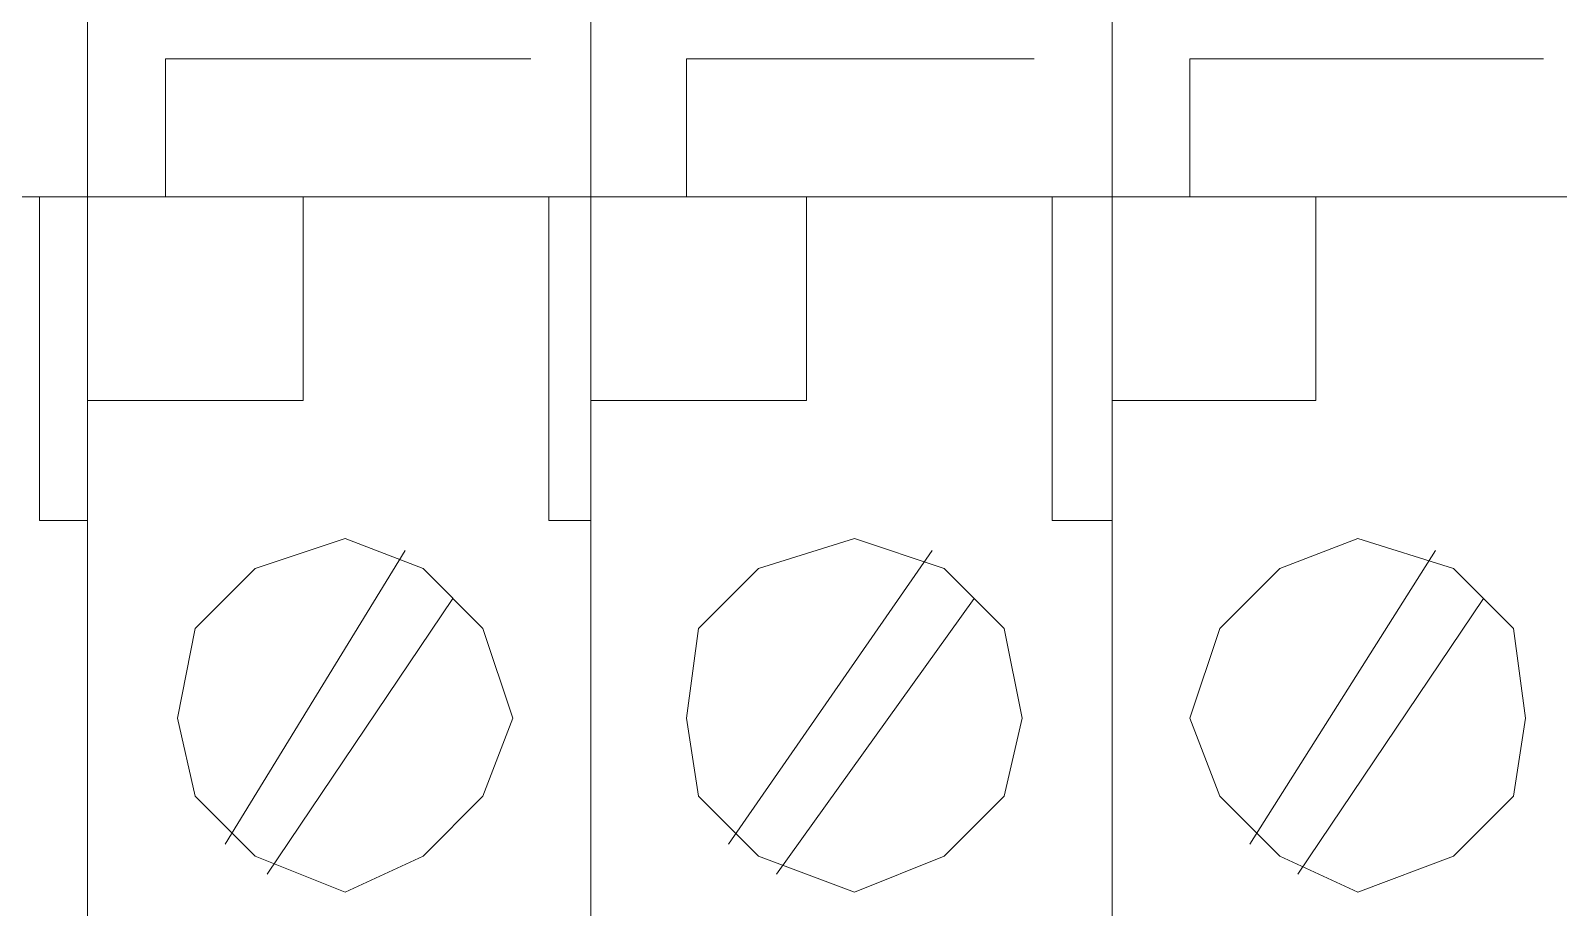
# Model space of a CAD drawing. Header units: millimetres. Extents: x 3 to 291, y 6 to 496.
# Drawn here: x 212.243 to 216.462, y 375.538 to 377.959 of the extents above; entities that cross this region are included whole.
import ezdxf

# ---------------------------------------------------------------- set-up
doc = ezdxf.new("R2010")
doc.units = ezdxf.units.MM
doc.layers.get('0').update_dxf_attribs({"linetype": 'CONTINUOUS'})

msp = doc.modelspace()

# ---------------------------------------------------------------- linework, layer by layer
at = {"color": 7, "linetype": 'Continuous', "lineweight": 20}
for points in [[(210.9942, 381.5533), (212.4005, 381.5533), (212.4005, 373.7277), (210.9942, 373.7277)], [(210.9942, 381.5533), (212.4005, 381.5533), (212.4005, 373.7277), (210.9942, 373.7277)], [(210.9942, 381.5533), (212.4005, 381.5533), (212.4005, 373.7277), (210.9942, 373.7277)], [(210.9942, 381.5533), (212.4005, 381.5533), (212.4005, 373.7277), (210.9942, 373.7277)], [(210.9942, 381.5533), (212.4005, 381.5533), (212.4005, 373.7277), (210.9942, 373.7277)], [(210.9942, 381.5533), (212.4005, 381.5533), (212.4005, 373.7277), (210.9942, 373.7277)], [(210.9942, 381.5533), (212.4005, 381.5533), (212.4005, 373.7277), (210.9942, 373.7277)], [(210.9942, 381.5533), (212.4005, 381.5533), (212.4005, 373.7277), (210.9942, 373.7277)], [(210.9942, 381.5533), (212.4005, 381.5533), (212.4005, 373.7277), (210.9942, 373.7277)], [(210.9942, 381.5533), (212.4005, 381.5533), (212.4005, 373.7277), (210.9942, 373.7277)], [(210.9942, 381.5533), (212.4005, 381.5533), (212.4005, 373.7277), (210.9942, 373.7277)], [(210.9942, 381.5533), (212.4005, 381.5533), (212.4005, 373.7277), (210.9942, 373.7277)], [(210.9942, 381.5533), (212.4005, 381.5533), (212.4005, 373.7277), (210.9942, 373.7277)], [(210.9942, 381.5533), (212.4005, 381.5533), (212.4005, 373.7277), (210.9942, 373.7277)], [(210.9942, 381.5533), (212.4005, 381.5533), (212.4005, 373.7277), (210.9942, 373.7277)], [(210.9942, 381.5533), (212.4005, 381.5533), (212.4005, 373.7277), (210.9942, 373.7277)], [(210.9942, 381.5533), (212.4005, 381.5533), (212.4005, 373.7277), (210.9942, 373.7277)], [(210.9942, 381.5533), (212.4005, 381.5533), (212.4005, 373.7277), (210.9942, 373.7277)], [(210.9942, 381.5533), (212.4005, 381.5533), (212.4005, 373.7277), (210.9942, 373.7277)], [(210.9942, 381.5533), (212.4005, 381.5533), (212.4005, 373.7277), (210.9942, 373.7277)], [(212.4005, 381.5533), (213.7903, 381.5533), (213.7903, 373.7277), (212.4005, 373.7277)], [(212.4005, 381.5533), (213.7903, 381.5533), (213.7903, 373.7277), (212.4005, 373.7277)], [(212.4005, 381.5533), (213.7903, 381.5533), (213.7903, 373.7277), (212.4005, 373.7277)], [(212.4005, 381.5533), (213.7903, 381.5533), (213.7903, 373.7277), (212.4005, 373.7277)], [(212.4005, 381.5533), (213.7903, 381.5533), (213.7903, 373.7277), (212.4005, 373.7277)], [(212.4005, 381.5533), (213.7903, 381.5533), (213.7903, 373.7277), (212.4005, 373.7277)], [(212.4005, 381.5533), (213.7903, 381.5533), (213.7903, 373.7277), (212.4005, 373.7277)], [(212.4005, 381.5533), (213.7903, 381.5533), (213.7903, 373.7277), (212.4005, 373.7277)], [(212.4005, 381.5533), (213.7903, 381.5533), (213.7903, 373.7277), (212.4005, 373.7277)], [(212.4005, 381.5533), (213.7903, 381.5533), (213.7903, 373.7277), (212.4005, 373.7277)], [(212.4005, 381.5533), (213.7903, 381.5533), (213.7903, 373.7277), (212.4005, 373.7277)], [(212.4005, 381.5533), (213.7903, 381.5533), (213.7903, 373.7277), (212.4005, 373.7277)], [(212.4005, 381.5533), (213.7903, 381.5533), (213.7903, 373.7277), (212.4005, 373.7277)], [(212.4005, 381.5533), (213.7903, 381.5533), (213.7903, 373.7277), (212.4005, 373.7277)], [(212.4005, 381.5533), (213.7903, 381.5533), (213.7903, 373.7277), (212.4005, 373.7277)], [(212.4005, 381.5533), (213.7903, 381.5533), (213.7903, 373.7277), (212.4005, 373.7277)], [(212.4005, 381.5533), (213.7903, 381.5533), (213.7903, 373.7277), (212.4005, 373.7277)], [(212.4005, 381.5533), (213.7903, 381.5533), (213.7903, 373.7277), (212.4005, 373.7277)], [(212.4005, 381.5533), (213.7903, 381.5533), (213.7903, 373.7277), (212.4005, 373.7277)], [(212.4005, 381.5533), (213.7903, 381.5533), (213.7903, 373.7277), (212.4005, 373.7277)], [(213.7903, 381.5533), (215.2297, 381.5533), (215.2297, 373.7277), (213.7903, 373.7277)], [(213.7903, 381.5533), (215.2297, 381.5533), (215.2297, 373.7277), (213.7903, 373.7277)], [(213.7903, 381.5533), (215.2297, 381.5533), (215.2297, 373.7277), (213.7903, 373.7277)], [(213.7903, 381.5533), (215.2297, 381.5533), (215.2297, 373.7277), (213.7903, 373.7277)], [(213.7903, 381.5533), (215.2297, 381.5533), (215.2297, 373.7277), (213.7903, 373.7277)], [(213.7903, 381.5533), (215.2297, 381.5533), (215.2297, 373.7277), (213.7903, 373.7277)], [(213.7903, 381.5533), (215.2297, 381.5533), (215.2297, 373.7277), (213.7903, 373.7277)], [(213.7903, 381.5533), (215.2297, 381.5533), (215.2297, 373.7277), (213.7903, 373.7277)], [(213.7903, 381.5533), (215.2297, 381.5533), (215.2297, 373.7277), (213.7903, 373.7277)], [(213.7903, 381.5533), (215.2297, 381.5533), (215.2297, 373.7277), (213.7903, 373.7277)], [(213.7903, 381.5533), (215.2297, 381.5533), (215.2297, 373.7277), (213.7903, 373.7277)], [(213.7903, 381.5533), (215.2297, 381.5533), (215.2297, 373.7277), (213.7903, 373.7277)], [(213.7903, 381.5533), (215.2297, 381.5533), (215.2297, 373.7277), (213.7903, 373.7277)], [(213.7903, 381.5533), (215.2297, 381.5533), (215.2297, 373.7277), (213.7903, 373.7277)], [(213.7903, 381.5533), (215.2297, 381.5533), (215.2297, 373.7277), (213.7903, 373.7277)], [(213.7903, 381.5533), (215.2297, 381.5533), (215.2297, 373.7277), (213.7903, 373.7277)], [(213.7903, 381.5533), (215.2297, 381.5533), (215.2297, 373.7277), (213.7903, 373.7277)], [(213.7903, 381.5533), (215.2297, 381.5533), (215.2297, 373.7277), (213.7903, 373.7277)], [(213.7903, 381.5533), (215.2297, 381.5533), (215.2297, 373.7277), (213.7903, 373.7277)], [(213.7903, 381.5533), (215.2297, 381.5533), (215.2297, 373.7277), (213.7903, 373.7277)], [(215.2297, 381.5533), (216.636, 381.5533), (216.636, 373.7277), (215.2297, 373.7277)], [(215.2297, 381.5533), (216.636, 381.5533), (216.636, 373.7277), (215.2297, 373.7277)], [(215.2297, 381.5533), (216.636, 381.5533), (216.636, 373.7277), (215.2297, 373.7277)], [(215.2297, 381.5533), (216.636, 381.5533), (216.636, 373.7277), (215.2297, 373.7277)], [(215.2297, 381.5533), (216.636, 381.5533), (216.636, 373.7277), (215.2297, 373.7277)], [(215.2297, 381.5533), (216.636, 381.5533), (216.636, 373.7277), (215.2297, 373.7277)], [(215.2297, 381.5533), (216.636, 381.5533), (216.636, 373.7277), (215.2297, 373.7277)], [(215.2297, 381.5533), (216.636, 381.5533), (216.636, 373.7277), (215.2297, 373.7277)], [(215.2297, 381.5533), (216.636, 381.5533), (216.636, 373.7277), (215.2297, 373.7277)], [(215.2297, 381.5533), (216.636, 381.5533), (216.636, 373.7277), (215.2297, 373.7277)], [(215.2297, 381.5533), (216.636, 381.5533), (216.636, 373.7277), (215.2297, 373.7277)], [(215.2297, 381.5533), (216.636, 381.5533), (216.636, 373.7277), (215.2297, 373.7277)], [(215.2297, 381.5533), (216.636, 381.5533), (216.636, 373.7277), (215.2297, 373.7277)], [(215.2297, 381.5533), (216.636, 381.5533), (216.636, 373.7277), (215.2297, 373.7277)], [(215.2297, 381.5533), (216.636, 381.5533), (216.636, 373.7277), (215.2297, 373.7277)], [(215.2297, 381.5533), (216.636, 381.5533), (216.636, 373.7277), (215.2297, 373.7277)], [(215.2297, 381.5533), (216.636, 381.5533), (216.636, 373.7277), (215.2297, 373.7277)], [(215.2297, 381.5533), (216.636, 381.5533), (216.636, 373.7277), (215.2297, 373.7277)], [(215.2297, 381.5533), (216.636, 381.5533), (216.636, 373.7277), (215.2297, 373.7277)], [(215.2297, 381.5533), (216.636, 381.5533), (216.636, 373.7277), (215.2297, 373.7277)], [(210.9942, 373.7277), (212.4005, 373.7277), (212.4005, 377.4998), (210.9942, 377.4998)], [(210.9942, 373.7277), (212.4005, 373.7277), (212.4005, 377.4998), (210.9942, 377.4998)], [(210.9942, 373.7277), (212.4005, 373.7277), (212.4005, 377.4998), (210.9942, 377.4998)], [(210.9942, 373.7277), (212.4005, 373.7277), (212.4005, 377.4998), (210.9942, 377.4998)], [(210.9942, 373.7277), (212.4005, 373.7277), (212.4005, 377.4998), (210.9942, 377.4998)], [(210.9942, 373.7277), (212.4005, 373.7277), (212.4005, 377.4998), (210.9942, 377.4998)], [(210.9942, 373.7277), (212.4005, 373.7277), (212.4005, 377.4998), (210.9942, 377.4998)], [(210.9942, 373.7277), (212.4005, 373.7277), (212.4005, 377.4998), (210.9942, 377.4998)], [(210.9942, 373.7277), (212.4005, 373.7277), (212.4005, 377.4998), (210.9942, 377.4998)], [(210.9942, 373.7277), (212.4005, 373.7277), (212.4005, 377.4998), (210.9942, 377.4998)], [(210.9942, 373.7277), (212.4005, 373.7277), (212.4005, 377.4998), (210.9942, 377.4998)], [(210.9942, 373.7277), (212.4005, 373.7277), (212.4005, 377.4998), (210.9942, 377.4998)], [(210.9942, 373.7277), (212.4005, 373.7277), (212.4005, 377.4998), (210.9942, 377.4998)], [(210.9942, 373.7277), (212.4005, 373.7277), (212.4005, 377.4998), (210.9942, 377.4998)], [(210.9942, 373.7277), (212.4005, 373.7277), (212.4005, 377.4998), (210.9942, 377.4998)], [(210.9942, 373.7277), (212.4005, 373.7277), (212.4005, 377.4998), (210.9942, 377.4998)], [(210.9942, 373.7277), (212.4005, 373.7277), (212.4005, 377.4998), (210.9942, 377.4998)], [(210.9942, 373.7277), (212.4005, 373.7277), (212.4005, 377.4998), (210.9942, 377.4998)], [(210.9942, 373.7277), (212.4005, 373.7277), (212.4005, 377.4998), (210.9942, 377.4998)], [(210.9942, 373.7277), (212.4005, 373.7277), (212.4005, 377.4998), (210.9942, 377.4998)], [(212.4005, 377.4998), (212.2682, 377.4998), (212.2682, 376.6064), (212.4005, 376.6064)], [(212.4005, 377.4998), (212.2682, 377.4998), (212.2682, 376.6064), (212.4005, 376.6064)], [(212.4005, 377.4998), (212.2682, 377.4998), (212.2682, 376.6064), (212.4005, 376.6064)], [(212.4005, 377.4998), (212.2682, 377.4998), (212.2682, 376.6064), (212.4005, 376.6064)], [(212.4005, 377.4998), (212.2682, 377.4998), (212.2682, 376.6064), (212.4005, 376.6064)], [(212.4005, 377.4998), (212.2682, 377.4998), (212.2682, 376.6064), (212.4005, 376.6064)], [(212.4005, 377.4998), (212.2682, 377.4998), (212.2682, 376.6064), (212.4005, 376.6064)], [(212.4005, 377.4998), (212.2682, 377.4998), (212.2682, 376.6064), (212.4005, 376.6064)], [(212.4005, 377.4998), (212.2682, 377.4998), (212.2682, 376.6064), (212.4005, 376.6064)], [(212.4005, 377.4998), (212.2682, 377.4998), (212.2682, 376.6064), (212.4005, 376.6064)], [(212.4005, 377.4998), (212.2682, 377.4998), (212.2682, 376.6064), (212.4005, 376.6064)], [(212.4005, 377.4998), (212.2682, 377.4998), (212.2682, 376.6064), (212.4005, 376.6064)], [(212.4005, 377.4998), (212.2682, 377.4998), (212.2682, 376.6064), (212.4005, 376.6064)], [(212.4005, 377.4998), (212.2682, 377.4998), (212.2682, 376.6064), (212.4005, 376.6064)], [(212.4005, 377.4998), (212.2682, 377.4998), (212.2682, 376.6064), (212.4005, 376.6064)], [(212.4005, 377.4998), (212.2682, 377.4998), (212.2682, 376.6064), (212.4005, 376.6064)], [(212.4005, 377.4998), (212.2682, 377.4998), (212.2682, 376.6064), (212.4005, 376.6064)], [(212.4005, 377.4998), (212.2682, 377.4998), (212.2682, 376.6064), (212.4005, 376.6064)], [(212.4005, 377.4998), (212.2682, 377.4998), (212.2682, 376.6064), (212.4005, 376.6064)], [(212.4005, 377.4998), (212.2682, 377.4998), (212.2682, 376.6064), (212.4005, 376.6064)], [(212.4005, 373.7277), (213.7903, 373.7277), (213.7903, 377.4998), (212.4005, 377.4998)], [(212.4005, 377.4998), (212.9961, 377.4998), (212.9961, 376.9373), (212.4005, 376.9373)], [(212.4005, 373.7277), (213.7903, 373.7277), (213.7903, 377.4998), (212.4005, 377.4998)], [(212.4005, 377.4998), (212.9961, 377.4998), (212.9961, 376.9373), (212.4005, 376.9373)], [(212.4005, 373.7277), (213.7903, 373.7277), (213.7903, 377.4998), (212.4005, 377.4998)], [(212.4005, 377.4998), (212.9961, 377.4998), (212.9961, 376.9373), (212.4005, 376.9373)], [(212.4005, 373.7277), (213.7903, 373.7277), (213.7903, 377.4998), (212.4005, 377.4998)], [(212.4005, 377.4998), (212.9961, 377.4998), (212.9961, 376.9373), (212.4005, 376.9373)], [(212.4005, 373.7277), (213.7903, 373.7277), (213.7903, 377.4998), (212.4005, 377.4998)], [(212.4005, 377.4998), (212.9961, 377.4998), (212.9961, 376.9373), (212.4005, 376.9373)], [(212.4005, 373.7277), (213.7903, 373.7277), (213.7903, 377.4998), (212.4005, 377.4998)], [(212.4005, 377.4998), (212.9961, 377.4998), (212.9961, 376.9373), (212.4005, 376.9373)], [(212.4005, 373.7277), (213.7903, 373.7277), (213.7903, 377.4998), (212.4005, 377.4998)], [(212.4005, 377.4998), (212.9961, 377.4998), (212.9961, 376.9373), (212.4005, 376.9373)], [(212.4005, 373.7277), (213.7903, 373.7277), (213.7903, 377.4998), (212.4005, 377.4998)], [(212.4005, 377.4998), (212.9961, 377.4998), (212.9961, 376.9373), (212.4005, 376.9373)], [(212.4005, 373.7277), (213.7903, 373.7277), (213.7903, 377.4998), (212.4005, 377.4998)], [(212.4005, 377.4998), (212.9961, 377.4998), (212.9961, 376.9373), (212.4005, 376.9373)], [(212.4005, 373.7277), (213.7903, 373.7277), (213.7903, 377.4998), (212.4005, 377.4998)], [(212.4005, 377.4998), (212.9961, 377.4998), (212.9961, 376.9373), (212.4005, 376.9373)], [(212.4005, 373.7277), (213.7903, 373.7277), (213.7903, 377.4998), (212.4005, 377.4998)], [(212.4005, 377.4998), (212.9961, 377.4998), (212.9961, 376.9373), (212.4005, 376.9373)], [(212.4005, 373.7277), (213.7903, 373.7277), (213.7903, 377.4998), (212.4005, 377.4998)], [(212.4005, 377.4998), (212.9961, 377.4998), (212.9961, 376.9373), (212.4005, 376.9373)], [(212.4005, 373.7277), (213.7903, 373.7277), (213.7903, 377.4998), (212.4005, 377.4998)], [(212.4005, 377.4998), (212.9961, 377.4998), (212.9961, 376.9373), (212.4005, 376.9373)], [(212.4005, 373.7277), (213.7903, 373.7277), (213.7903, 377.4998), (212.4005, 377.4998)], [(212.4005, 377.4998), (212.9961, 377.4998), (212.9961, 376.9373), (212.4005, 376.9373)], [(212.4005, 373.7277), (213.7903, 373.7277), (213.7903, 377.4998), (212.4005, 377.4998)], [(212.4005, 377.4998), (212.9961, 377.4998), (212.9961, 376.9373), (212.4005, 376.9373)], [(212.4005, 373.7277), (213.7903, 373.7277), (213.7903, 377.4998), (212.4005, 377.4998)], [(212.4005, 377.4998), (212.9961, 377.4998), (212.9961, 376.9373), (212.4005, 376.9373)], [(212.4005, 373.7277), (213.7903, 373.7277), (213.7903, 377.4998), (212.4005, 377.4998)], [(212.4005, 377.4998), (212.9961, 377.4998), (212.9961, 376.9373), (212.4005, 376.9373)], [(212.4005, 373.7277), (213.7903, 373.7277), (213.7903, 377.4998), (212.4005, 377.4998)], [(212.4005, 377.4998), (212.9961, 377.4998), (212.9961, 376.9373), (212.4005, 376.9373)], [(212.4005, 373.7277), (213.7903, 373.7277), (213.7903, 377.4998), (212.4005, 377.4998)], [(212.4005, 377.4998), (212.9961, 377.4998), (212.9961, 376.9373), (212.4005, 376.9373)], [(212.4005, 373.7277), (213.7903, 373.7277), (213.7903, 377.4998), (212.4005, 377.4998)], [(212.4005, 377.4998), (212.9961, 377.4998), (212.9961, 376.9373), (212.4005, 376.9373)], [(213.7903, 377.4998), (213.6745, 377.4998), (213.6745, 376.6064), (213.7903, 376.6064)], [(213.7903, 377.4998), (213.6745, 377.4998), (213.6745, 376.6064), (213.7903, 376.6064)], [(213.7903, 377.4998), (213.6745, 377.4998), (213.6745, 376.6064), (213.7903, 376.6064)], [(213.7903, 377.4998), (213.6745, 377.4998), (213.6745, 376.6064), (213.7903, 376.6064)], [(213.7903, 377.4998), (213.6745, 377.4998), (213.6745, 376.6064), (213.7903, 376.6064)], [(213.7903, 377.4998), (213.6745, 377.4998), (213.6745, 376.6064), (213.7903, 376.6064)], [(213.7903, 377.4998), (213.6745, 377.4998), (213.6745, 376.6064), (213.7903, 376.6064)], [(213.7903, 377.4998), (213.6745, 377.4998), (213.6745, 376.6064), (213.7903, 376.6064)], [(213.7903, 377.4998), (213.6745, 377.4998), (213.6745, 376.6064), (213.7903, 376.6064)], [(213.7903, 377.4998), (213.6745, 377.4998), (213.6745, 376.6064), (213.7903, 376.6064)], [(213.7903, 377.4998), (213.6745, 377.4998), (213.6745, 376.6064), (213.7903, 376.6064)], [(213.7903, 377.4998), (213.6745, 377.4998), (213.6745, 376.6064), (213.7903, 376.6064)], [(213.7903, 377.4998), (213.6745, 377.4998), (213.6745, 376.6064), (213.7903, 376.6064)], [(213.7903, 377.4998), (213.6745, 377.4998), (213.6745, 376.6064), (213.7903, 376.6064)], [(213.7903, 377.4998), (213.6745, 377.4998), (213.6745, 376.6064), (213.7903, 376.6064)], [(213.7903, 377.4998), (213.6745, 377.4998), (213.6745, 376.6064), (213.7903, 376.6064)], [(213.7903, 377.4998), (213.6745, 377.4998), (213.6745, 376.6064), (213.7903, 376.6064)], [(213.7903, 377.4998), (213.6745, 377.4998), (213.6745, 376.6064), (213.7903, 376.6064)], [(213.7903, 377.4998), (213.6745, 377.4998), (213.6745, 376.6064), (213.7903, 376.6064)], [(213.7903, 377.4998), (213.6745, 377.4998), (213.6745, 376.6064), (213.7903, 376.6064)], [(213.7903, 373.7277), (215.2297, 373.7277), (215.2297, 377.4998), (213.7903, 377.4998)], [(213.7903, 377.4998), (214.3859, 377.4998), (214.3859, 376.9373), (213.7903, 376.9373)], [(213.7903, 373.7277), (215.2297, 373.7277), (215.2297, 377.4998), (213.7903, 377.4998)], [(213.7903, 377.4998), (214.3859, 377.4998), (214.3859, 376.9373), (213.7903, 376.9373)], [(213.7903, 373.7277), (215.2297, 373.7277), (215.2297, 377.4998), (213.7903, 377.4998)], [(213.7903, 377.4998), (214.3859, 377.4998), (214.3859, 376.9373), (213.7903, 376.9373)], [(213.7903, 373.7277), (215.2297, 373.7277), (215.2297, 377.4998), (213.7903, 377.4998)], [(213.7903, 377.4998), (214.3859, 377.4998), (214.3859, 376.9373), (213.7903, 376.9373)], [(213.7903, 373.7277), (215.2297, 373.7277), (215.2297, 377.4998), (213.7903, 377.4998)], [(213.7903, 377.4998), (214.3859, 377.4998), (214.3859, 376.9373), (213.7903, 376.9373)], [(213.7903, 373.7277), (215.2297, 373.7277), (215.2297, 377.4998), (213.7903, 377.4998)], [(213.7903, 377.4998), (214.3859, 377.4998), (214.3859, 376.9373), (213.7903, 376.9373)], [(213.7903, 373.7277), (215.2297, 373.7277), (215.2297, 377.4998), (213.7903, 377.4998)], [(213.7903, 377.4998), (214.3859, 377.4998), (214.3859, 376.9373), (213.7903, 376.9373)], [(213.7903, 373.7277), (215.2297, 373.7277), (215.2297, 377.4998), (213.7903, 377.4998)], [(213.7903, 377.4998), (214.3859, 377.4998), (214.3859, 376.9373), (213.7903, 376.9373)], [(213.7903, 373.7277), (215.2297, 373.7277), (215.2297, 377.4998), (213.7903, 377.4998)], [(213.7903, 377.4998), (214.3859, 377.4998), (214.3859, 376.9373), (213.7903, 376.9373)], [(213.7903, 373.7277), (215.2297, 373.7277), (215.2297, 377.4998), (213.7903, 377.4998)], [(213.7903, 377.4998), (214.3859, 377.4998), (214.3859, 376.9373), (213.7903, 376.9373)], [(213.7903, 373.7277), (215.2297, 373.7277), (215.2297, 377.4998), (213.7903, 377.4998)], [(213.7903, 377.4998), (214.3859, 377.4998), (214.3859, 376.9373), (213.7903, 376.9373)], [(213.7903, 373.7277), (215.2297, 373.7277), (215.2297, 377.4998), (213.7903, 377.4998)], [(213.7903, 377.4998), (214.3859, 377.4998), (214.3859, 376.9373), (213.7903, 376.9373)], [(213.7903, 373.7277), (215.2297, 373.7277), (215.2297, 377.4998), (213.7903, 377.4998)], [(213.7903, 377.4998), (214.3859, 377.4998), (214.3859, 376.9373), (213.7903, 376.9373)], [(213.7903, 373.7277), (215.2297, 373.7277), (215.2297, 377.4998), (213.7903, 377.4998)], [(213.7903, 377.4998), (214.3859, 377.4998), (214.3859, 376.9373), (213.7903, 376.9373)], [(213.7903, 373.7277), (215.2297, 373.7277), (215.2297, 377.4998), (213.7903, 377.4998)], [(213.7903, 377.4998), (214.3859, 377.4998), (214.3859, 376.9373), (213.7903, 376.9373)], [(213.7903, 373.7277), (215.2297, 373.7277), (215.2297, 377.4998), (213.7903, 377.4998)], [(213.7903, 377.4998), (214.3859, 377.4998), (214.3859, 376.9373), (213.7903, 376.9373)], [(213.7903, 373.7277), (215.2297, 373.7277), (215.2297, 377.4998), (213.7903, 377.4998)], [(213.7903, 377.4998), (214.3859, 377.4998), (214.3859, 376.9373), (213.7903, 376.9373)], [(213.7903, 373.7277), (215.2297, 373.7277), (215.2297, 377.4998), (213.7903, 377.4998)], [(213.7903, 377.4998), (214.3859, 377.4998), (214.3859, 376.9373), (213.7903, 376.9373)], [(213.7903, 373.7277), (215.2297, 373.7277), (215.2297, 377.4998), (213.7903, 377.4998)], [(213.7903, 377.4998), (214.3859, 377.4998), (214.3859, 376.9373), (213.7903, 376.9373)], [(213.7903, 373.7277), (215.2297, 373.7277), (215.2297, 377.4998), (213.7903, 377.4998)], [(213.7903, 377.4998), (214.3859, 377.4998), (214.3859, 376.9373), (213.7903, 376.9373)], [(215.2297, 377.4998), (215.0642, 377.4998), (215.0642, 376.6064), (215.2297, 376.6064)], [(215.2297, 377.4998), (215.0642, 377.4998), (215.0642, 376.6064), (215.2297, 376.6064)], [(215.2297, 377.4998), (215.0642, 377.4998), (215.0642, 376.6064), (215.2297, 376.6064)], [(215.2297, 377.4998), (215.0642, 377.4998), (215.0642, 376.6064), (215.2297, 376.6064)], [(215.2297, 377.4998), (215.0642, 377.4998), (215.0642, 376.6064), (215.2297, 376.6064)], [(215.2297, 377.4998), (215.0642, 377.4998), (215.0642, 376.6064), (215.2297, 376.6064)], [(215.2297, 377.4998), (215.0642, 377.4998), (215.0642, 376.6064), (215.2297, 376.6064)], [(215.2297, 377.4998), (215.0642, 377.4998), (215.0642, 376.6064), (215.2297, 376.6064)], [(215.2297, 377.4998), (215.0642, 377.4998), (215.0642, 376.6064), (215.2297, 376.6064)], [(215.2297, 377.4998), (215.0642, 377.4998), (215.0642, 376.6064), (215.2297, 376.6064)], [(215.2297, 377.4998), (215.0642, 377.4998), (215.0642, 376.6064), (215.2297, 376.6064)], [(215.2297, 377.4998), (215.0642, 377.4998), (215.0642, 376.6064), (215.2297, 376.6064)], [(215.2297, 377.4998), (215.0642, 377.4998), (215.0642, 376.6064), (215.2297, 376.6064)], [(215.2297, 377.4998), (215.0642, 377.4998), (215.0642, 376.6064), (215.2297, 376.6064)], [(215.2297, 377.4998), (215.0642, 377.4998), (215.0642, 376.6064), (215.2297, 376.6064)], [(215.2297, 377.4998), (215.0642, 377.4998), (215.0642, 376.6064), (215.2297, 376.6064)], [(215.2297, 377.4998), (215.0642, 377.4998), (215.0642, 376.6064), (215.2297, 376.6064)], [(215.2297, 377.4998), (215.0642, 377.4998), (215.0642, 376.6064), (215.2297, 376.6064)], [(215.2297, 377.4998), (215.0642, 377.4998), (215.0642, 376.6064), (215.2297, 376.6064)], [(215.2297, 377.4998), (215.0642, 377.4998), (215.0642, 376.6064), (215.2297, 376.6064)], [(215.2297, 373.7277), (216.636, 373.7277), (216.636, 377.4998), (215.2297, 377.4998)], [(215.2297, 377.4998), (215.7922, 377.4998), (215.7922, 376.9373), (215.2297, 376.9373)], [(215.2297, 373.7277), (216.636, 373.7277), (216.636, 377.4998), (215.2297, 377.4998)], [(215.2297, 377.4998), (215.7922, 377.4998), (215.7922, 376.9373), (215.2297, 376.9373)], [(215.2297, 373.7277), (216.636, 373.7277), (216.636, 377.4998), (215.2297, 377.4998)], [(215.2297, 377.4998), (215.7922, 377.4998), (215.7922, 376.9373), (215.2297, 376.9373)], [(215.2297, 373.7277), (216.636, 373.7277), (216.636, 377.4998), (215.2297, 377.4998)], [(215.2297, 377.4998), (215.7922, 377.4998), (215.7922, 376.9373), (215.2297, 376.9373)], [(215.2297, 373.7277), (216.636, 373.7277), (216.636, 377.4998), (215.2297, 377.4998)], [(215.2297, 377.4998), (215.7922, 377.4998), (215.7922, 376.9373), (215.2297, 376.9373)], [(215.2297, 373.7277), (216.636, 373.7277), (216.636, 377.4998), (215.2297, 377.4998)], [(215.2297, 377.4998), (215.7922, 377.4998), (215.7922, 376.9373), (215.2297, 376.9373)], [(215.2297, 373.7277), (216.636, 373.7277), (216.636, 377.4998), (215.2297, 377.4998)], [(215.2297, 377.4998), (215.7922, 377.4998), (215.7922, 376.9373), (215.2297, 376.9373)], [(215.2297, 373.7277), (216.636, 373.7277), (216.636, 377.4998), (215.2297, 377.4998)], [(215.2297, 377.4998), (215.7922, 377.4998), (215.7922, 376.9373), (215.2297, 376.9373)], [(215.2297, 373.7277), (216.636, 373.7277), (216.636, 377.4998), (215.2297, 377.4998)], [(215.2297, 377.4998), (215.7922, 377.4998), (215.7922, 376.9373), (215.2297, 376.9373)], [(215.2297, 373.7277), (216.636, 373.7277), (216.636, 377.4998), (215.2297, 377.4998)], [(215.2297, 377.4998), (215.7922, 377.4998), (215.7922, 376.9373), (215.2297, 376.9373)], [(215.2297, 373.7277), (216.636, 373.7277), (216.636, 377.4998), (215.2297, 377.4998)], [(215.2297, 377.4998), (215.7922, 377.4998), (215.7922, 376.9373), (215.2297, 376.9373)], [(215.2297, 373.7277), (216.636, 373.7277), (216.636, 377.4998), (215.2297, 377.4998)], [(215.2297, 377.4998), (215.7922, 377.4998), (215.7922, 376.9373), (215.2297, 376.9373)], [(215.2297, 373.7277), (216.636, 373.7277), (216.636, 377.4998), (215.2297, 377.4998)], [(215.2297, 377.4998), (215.7922, 377.4998), (215.7922, 376.9373), (215.2297, 376.9373)], [(215.2297, 373.7277), (216.636, 373.7277), (216.636, 377.4998), (215.2297, 377.4998)], [(215.2297, 377.4998), (215.7922, 377.4998), (215.7922, 376.9373), (215.2297, 376.9373)], [(215.2297, 373.7277), (216.636, 373.7277), (216.636, 377.4998), (215.2297, 377.4998)], [(215.2297, 377.4998), (215.7922, 377.4998), (215.7922, 376.9373), (215.2297, 376.9373)], [(215.2297, 373.7277), (216.636, 373.7277), (216.636, 377.4998), (215.2297, 377.4998)], [(215.2297, 377.4998), (215.7922, 377.4998), (215.7922, 376.9373), (215.2297, 376.9373)], [(215.2297, 373.7277), (216.636, 373.7277), (216.636, 377.4998), (215.2297, 377.4998)], [(215.2297, 377.4998), (215.7922, 377.4998), (215.7922, 376.9373), (215.2297, 376.9373)], [(215.2297, 373.7277), (216.636, 373.7277), (216.636, 377.4998), (215.2297, 377.4998)], [(215.2297, 377.4998), (215.7922, 377.4998), (215.7922, 376.9373), (215.2297, 376.9373)], [(215.2297, 373.7277), (216.636, 373.7277), (216.636, 377.4998), (215.2297, 377.4998)], [(215.2297, 377.4998), (215.7922, 377.4998), (215.7922, 376.9373), (215.2297, 376.9373)], [(215.2297, 373.7277), (216.636, 373.7277), (216.636, 377.4998), (215.2297, 377.4998)], [(215.2297, 377.4998), (215.7922, 377.4998), (215.7922, 376.9373), (215.2297, 376.9373)], [(213.5752, 376.0605), (213.4925, 376.3086), (213.327, 376.4741), (213.112, 376.5568), (212.8638, 376.4741), (212.6983, 376.3086), (212.6487, 376.0605), (212.6983, 375.8454), (212.8638, 375.6799), (213.112, 375.5807), (213.327, 375.6799), (213.4925, 375.8454)], [(213.5752, 376.0605), (213.4925, 376.3086), (213.327, 376.4741), (213.112, 376.5568), (212.8638, 376.4741), (212.6983, 376.3086), (212.6487, 376.0605), (212.6983, 375.8454), (212.8638, 375.6799), (213.112, 375.5807), (213.327, 375.6799), (213.4925, 375.8454)], [(213.5752, 376.0605), (213.4925, 376.3086), (213.327, 376.4741), (213.112, 376.5568), (212.8638, 376.4741), (212.6983, 376.3086), (212.6487, 376.0605), (212.6983, 375.8454), (212.8638, 375.6799), (213.112, 375.5807), (213.327, 375.6799), (213.4925, 375.8454)], [(213.5752, 376.0605), (213.4925, 376.3086), (213.327, 376.4741), (213.112, 376.5568), (212.8638, 376.4741), (212.6983, 376.3086), (212.6487, 376.0605), (212.6983, 375.8454), (212.8638, 375.6799), (213.112, 375.5807), (213.327, 375.6799), (213.4925, 375.8454)], [(213.5752, 376.0605), (213.4925, 376.3086), (213.327, 376.4741), (213.112, 376.5568), (212.8638, 376.4741), (212.6983, 376.3086), (212.6487, 376.0605), (212.6983, 375.8454), (212.8638, 375.6799), (213.112, 375.5807), (213.327, 375.6799), (213.4925, 375.8454)], [(213.5752, 376.0605), (213.4925, 376.3086), (213.327, 376.4741), (213.112, 376.5568), (212.8638, 376.4741), (212.6983, 376.3086), (212.6487, 376.0605), (212.6983, 375.8454), (212.8638, 375.6799), (213.112, 375.5807), (213.327, 375.6799), (213.4925, 375.8454)], [(213.5752, 376.0605), (213.4925, 376.3086), (213.327, 376.4741), (213.112, 376.5568), (212.8638, 376.4741), (212.6983, 376.3086), (212.6487, 376.0605), (212.6983, 375.8454), (212.8638, 375.6799), (213.112, 375.5807), (213.327, 375.6799), (213.4925, 375.8454)], [(213.5752, 376.0605), (213.4925, 376.3086), (213.327, 376.4741), (213.112, 376.5568), (212.8638, 376.4741), (212.6983, 376.3086), (212.6487, 376.0605), (212.6983, 375.8454), (212.8638, 375.6799), (213.112, 375.5807), (213.327, 375.6799), (213.4925, 375.8454)], [(213.5752, 376.0605), (213.4925, 376.3086), (213.327, 376.4741), (213.112, 376.5568), (212.8638, 376.4741), (212.6983, 376.3086), (212.6487, 376.0605), (212.6983, 375.8454), (212.8638, 375.6799), (213.112, 375.5807), (213.327, 375.6799), (213.4925, 375.8454)], [(213.5752, 376.0605), (213.4925, 376.3086), (213.327, 376.4741), (213.112, 376.5568), (212.8638, 376.4741), (212.6983, 376.3086), (212.6487, 376.0605), (212.6983, 375.8454), (212.8638, 375.6799), (213.112, 375.5807), (213.327, 375.6799), (213.4925, 375.8454)], [(213.5752, 376.0605), (213.4925, 376.3086), (213.327, 376.4741), (213.112, 376.5568), (212.8638, 376.4741), (212.6983, 376.3086), (212.6487, 376.0605), (212.6983, 375.8454), (212.8638, 375.6799), (213.112, 375.5807), (213.327, 375.6799), (213.4925, 375.8454)], [(213.5752, 376.0605), (213.4925, 376.3086), (213.327, 376.4741), (213.112, 376.5568), (212.8638, 376.4741), (212.6983, 376.3086), (212.6487, 376.0605), (212.6983, 375.8454), (212.8638, 375.6799), (213.112, 375.5807), (213.327, 375.6799), (213.4925, 375.8454)], [(213.5752, 376.0605), (213.4925, 376.3086), (213.327, 376.4741), (213.112, 376.5568), (212.8638, 376.4741), (212.6983, 376.3086), (212.6487, 376.0605), (212.6983, 375.8454), (212.8638, 375.6799), (213.112, 375.5807), (213.327, 375.6799), (213.4925, 375.8454)], [(213.5752, 376.0605), (213.4925, 376.3086), (213.327, 376.4741), (213.112, 376.5568), (212.8638, 376.4741), (212.6983, 376.3086), (212.6487, 376.0605), (212.6983, 375.8454), (212.8638, 375.6799), (213.112, 375.5807), (213.327, 375.6799), (213.4925, 375.8454)], [(213.5752, 376.0605), (213.4925, 376.3086), (213.327, 376.4741), (213.112, 376.5568), (212.8638, 376.4741), (212.6983, 376.3086), (212.6487, 376.0605), (212.6983, 375.8454), (212.8638, 375.6799), (213.112, 375.5807), (213.327, 375.6799), (213.4925, 375.8454)], [(213.5752, 376.0605), (213.4925, 376.3086), (213.327, 376.4741), (213.112, 376.5568), (212.8638, 376.4741), (212.6983, 376.3086), (212.6487, 376.0605), (212.6983, 375.8454), (212.8638, 375.6799), (213.112, 375.5807), (213.327, 375.6799), (213.4925, 375.8454)], [(213.5752, 376.0605), (213.4925, 376.3086), (213.327, 376.4741), (213.112, 376.5568), (212.8638, 376.4741), (212.6983, 376.3086), (212.6487, 376.0605), (212.6983, 375.8454), (212.8638, 375.6799), (213.112, 375.5807), (213.327, 375.6799), (213.4925, 375.8454)], [(213.5752, 376.0605), (213.4925, 376.3086), (213.327, 376.4741), (213.112, 376.5568), (212.8638, 376.4741), (212.6983, 376.3086), (212.6487, 376.0605), (212.6983, 375.8454), (212.8638, 375.6799), (213.112, 375.5807), (213.327, 375.6799), (213.4925, 375.8454)], [(213.5752, 376.0605), (213.4925, 376.3086), (213.327, 376.4741), (213.112, 376.5568), (212.8638, 376.4741), (212.6983, 376.3086), (212.6487, 376.0605), (212.6983, 375.8454), (212.8638, 375.6799), (213.112, 375.5807), (213.327, 375.6799), (213.4925, 375.8454)], [(213.5752, 376.0605), (213.4925, 376.3086), (213.327, 376.4741), (213.112, 376.5568), (212.8638, 376.4741), (212.6983, 376.3086), (212.6487, 376.0605), (212.6983, 375.8454), (212.8638, 375.6799), (213.112, 375.5807), (213.327, 375.6799), (213.4925, 375.8454)], [(214.9815, 376.0605), (214.9319, 376.3086), (214.7664, 376.4741), (214.5183, 376.5568), (214.2535, 376.4741), (214.0881, 376.3086), (214.055, 376.0605), (214.0881, 375.8454), (214.2535, 375.6799), (214.5183, 375.5807), (214.7664, 375.6799), (214.9319, 375.8454)], [(214.9815, 376.0605), (214.9319, 376.3086), (214.7664, 376.4741), (214.5183, 376.5568), (214.2535, 376.4741), (214.0881, 376.3086), (214.055, 376.0605), (214.0881, 375.8454), (214.2535, 375.6799), (214.5183, 375.5807), (214.7664, 375.6799), (214.9319, 375.8454)], [(214.9815, 376.0605), (214.9319, 376.3086), (214.7664, 376.4741), (214.5183, 376.5568), (214.2535, 376.4741), (214.0881, 376.3086), (214.055, 376.0605), (214.0881, 375.8454), (214.2535, 375.6799), (214.5183, 375.5807), (214.7664, 375.6799), (214.9319, 375.8454)], [(214.9815, 376.0605), (214.9319, 376.3086), (214.7664, 376.4741), (214.5183, 376.5568), (214.2535, 376.4741), (214.0881, 376.3086), (214.055, 376.0605), (214.0881, 375.8454), (214.2535, 375.6799), (214.5183, 375.5807), (214.7664, 375.6799), (214.9319, 375.8454)], [(214.9815, 376.0605), (214.9319, 376.3086), (214.7664, 376.4741), (214.5183, 376.5568), (214.2535, 376.4741), (214.0881, 376.3086), (214.055, 376.0605), (214.0881, 375.8454), (214.2535, 375.6799), (214.5183, 375.5807), (214.7664, 375.6799), (214.9319, 375.8454)], [(214.9815, 376.0605), (214.9319, 376.3086), (214.7664, 376.4741), (214.5183, 376.5568), (214.2535, 376.4741), (214.0881, 376.3086), (214.055, 376.0605), (214.0881, 375.8454), (214.2535, 375.6799), (214.5183, 375.5807), (214.7664, 375.6799), (214.9319, 375.8454)], [(214.9815, 376.0605), (214.9319, 376.3086), (214.7664, 376.4741), (214.5183, 376.5568), (214.2535, 376.4741), (214.0881, 376.3086), (214.055, 376.0605), (214.0881, 375.8454), (214.2535, 375.6799), (214.5183, 375.5807), (214.7664, 375.6799), (214.9319, 375.8454)], [(214.9815, 376.0605), (214.9319, 376.3086), (214.7664, 376.4741), (214.5183, 376.5568), (214.2535, 376.4741), (214.0881, 376.3086), (214.055, 376.0605), (214.0881, 375.8454), (214.2535, 375.6799), (214.5183, 375.5807), (214.7664, 375.6799), (214.9319, 375.8454)], [(214.9815, 376.0605), (214.9319, 376.3086), (214.7664, 376.4741), (214.5183, 376.5568), (214.2535, 376.4741), (214.0881, 376.3086), (214.055, 376.0605), (214.0881, 375.8454), (214.2535, 375.6799), (214.5183, 375.5807), (214.7664, 375.6799), (214.9319, 375.8454)], [(214.9815, 376.0605), (214.9319, 376.3086), (214.7664, 376.4741), (214.5183, 376.5568), (214.2535, 376.4741), (214.0881, 376.3086), (214.055, 376.0605), (214.0881, 375.8454), (214.2535, 375.6799), (214.5183, 375.5807), (214.7664, 375.6799), (214.9319, 375.8454)], [(214.9815, 376.0605), (214.9319, 376.3086), (214.7664, 376.4741), (214.5183, 376.5568), (214.2535, 376.4741), (214.0881, 376.3086), (214.055, 376.0605), (214.0881, 375.8454), (214.2535, 375.6799), (214.5183, 375.5807), (214.7664, 375.6799), (214.9319, 375.8454)], [(214.9815, 376.0605), (214.9319, 376.3086), (214.7664, 376.4741), (214.5183, 376.5568), (214.2535, 376.4741), (214.0881, 376.3086), (214.055, 376.0605), (214.0881, 375.8454), (214.2535, 375.6799), (214.5183, 375.5807), (214.7664, 375.6799), (214.9319, 375.8454)], [(214.9815, 376.0605), (214.9319, 376.3086), (214.7664, 376.4741), (214.5183, 376.5568), (214.2535, 376.4741), (214.0881, 376.3086), (214.055, 376.0605), (214.0881, 375.8454), (214.2535, 375.6799), (214.5183, 375.5807), (214.7664, 375.6799), (214.9319, 375.8454)], [(214.9815, 376.0605), (214.9319, 376.3086), (214.7664, 376.4741), (214.5183, 376.5568), (214.2535, 376.4741), (214.0881, 376.3086), (214.055, 376.0605), (214.0881, 375.8454), (214.2535, 375.6799), (214.5183, 375.5807), (214.7664, 375.6799), (214.9319, 375.8454)], [(214.9815, 376.0605), (214.9319, 376.3086), (214.7664, 376.4741), (214.5183, 376.5568), (214.2535, 376.4741), (214.0881, 376.3086), (214.055, 376.0605), (214.0881, 375.8454), (214.2535, 375.6799), (214.5183, 375.5807), (214.7664, 375.6799), (214.9319, 375.8454)], [(214.9815, 376.0605), (214.9319, 376.3086), (214.7664, 376.4741), (214.5183, 376.5568), (214.2535, 376.4741), (214.0881, 376.3086), (214.055, 376.0605), (214.0881, 375.8454), (214.2535, 375.6799), (214.5183, 375.5807), (214.7664, 375.6799), (214.9319, 375.8454)], [(214.9815, 376.0605), (214.9319, 376.3086), (214.7664, 376.4741), (214.5183, 376.5568), (214.2535, 376.4741), (214.0881, 376.3086), (214.055, 376.0605), (214.0881, 375.8454), (214.2535, 375.6799), (214.5183, 375.5807), (214.7664, 375.6799), (214.9319, 375.8454)], [(214.9815, 376.0605), (214.9319, 376.3086), (214.7664, 376.4741), (214.5183, 376.5568), (214.2535, 376.4741), (214.0881, 376.3086), (214.055, 376.0605), (214.0881, 375.8454), (214.2535, 375.6799), (214.5183, 375.5807), (214.7664, 375.6799), (214.9319, 375.8454)], [(214.9815, 376.0605), (214.9319, 376.3086), (214.7664, 376.4741), (214.5183, 376.5568), (214.2535, 376.4741), (214.0881, 376.3086), (214.055, 376.0605), (214.0881, 375.8454), (214.2535, 375.6799), (214.5183, 375.5807), (214.7664, 375.6799), (214.9319, 375.8454)], [(214.9815, 376.0605), (214.9319, 376.3086), (214.7664, 376.4741), (214.5183, 376.5568), (214.2535, 376.4741), (214.0881, 376.3086), (214.055, 376.0605), (214.0881, 375.8454), (214.2535, 375.6799), (214.5183, 375.5807), (214.7664, 375.6799), (214.9319, 375.8454)], [(216.3713, 376.0605), (216.3382, 376.3086), (216.1727, 376.4741), (215.908, 376.5568), (215.6929, 376.4741), (215.5275, 376.3086), (215.4448, 376.0605), (215.5275, 375.8454), (215.6929, 375.6799), (215.908, 375.5807), (216.1727, 375.6799), (216.3382, 375.8454)], [(216.3713, 376.0605), (216.3382, 376.3086), (216.1727, 376.4741), (215.908, 376.5568), (215.6929, 376.4741), (215.5275, 376.3086), (215.4448, 376.0605), (215.5275, 375.8454), (215.6929, 375.6799), (215.908, 375.5807), (216.1727, 375.6799), (216.3382, 375.8454)], [(216.3713, 376.0605), (216.3382, 376.3086), (216.1727, 376.4741), (215.908, 376.5568), (215.6929, 376.4741), (215.5275, 376.3086), (215.4448, 376.0605), (215.5275, 375.8454), (215.6929, 375.6799), (215.908, 375.5807), (216.1727, 375.6799), (216.3382, 375.8454)], [(216.3713, 376.0605), (216.3382, 376.3086), (216.1727, 376.4741), (215.908, 376.5568), (215.6929, 376.4741), (215.5275, 376.3086), (215.4448, 376.0605), (215.5275, 375.8454), (215.6929, 375.6799), (215.908, 375.5807), (216.1727, 375.6799), (216.3382, 375.8454)], [(216.3713, 376.0605), (216.3382, 376.3086), (216.1727, 376.4741), (215.908, 376.5568), (215.6929, 376.4741), (215.5275, 376.3086), (215.4448, 376.0605), (215.5275, 375.8454), (215.6929, 375.6799), (215.908, 375.5807), (216.1727, 375.6799), (216.3382, 375.8454)], [(216.3713, 376.0605), (216.3382, 376.3086), (216.1727, 376.4741), (215.908, 376.5568), (215.6929, 376.4741), (215.5275, 376.3086), (215.4448, 376.0605), (215.5275, 375.8454), (215.6929, 375.6799), (215.908, 375.5807), (216.1727, 375.6799), (216.3382, 375.8454)], [(216.3713, 376.0605), (216.3382, 376.3086), (216.1727, 376.4741), (215.908, 376.5568), (215.6929, 376.4741), (215.5275, 376.3086), (215.4448, 376.0605), (215.5275, 375.8454), (215.6929, 375.6799), (215.908, 375.5807), (216.1727, 375.6799), (216.3382, 375.8454)], [(216.3713, 376.0605), (216.3382, 376.3086), (216.1727, 376.4741), (215.908, 376.5568), (215.6929, 376.4741), (215.5275, 376.3086), (215.4448, 376.0605), (215.5275, 375.8454), (215.6929, 375.6799), (215.908, 375.5807), (216.1727, 375.6799), (216.3382, 375.8454)], [(216.3713, 376.0605), (216.3382, 376.3086), (216.1727, 376.4741), (215.908, 376.5568), (215.6929, 376.4741), (215.5275, 376.3086), (215.4448, 376.0605), (215.5275, 375.8454), (215.6929, 375.6799), (215.908, 375.5807), (216.1727, 375.6799), (216.3382, 375.8454)], [(216.3713, 376.0605), (216.3382, 376.3086), (216.1727, 376.4741), (215.908, 376.5568), (215.6929, 376.4741), (215.5275, 376.3086), (215.4448, 376.0605), (215.5275, 375.8454), (215.6929, 375.6799), (215.908, 375.5807), (216.1727, 375.6799), (216.3382, 375.8454)], [(216.3713, 376.0605), (216.3382, 376.3086), (216.1727, 376.4741), (215.908, 376.5568), (215.6929, 376.4741), (215.5275, 376.3086), (215.4448, 376.0605), (215.5275, 375.8454), (215.6929, 375.6799), (215.908, 375.5807), (216.1727, 375.6799), (216.3382, 375.8454)], [(216.3713, 376.0605), (216.3382, 376.3086), (216.1727, 376.4741), (215.908, 376.5568), (215.6929, 376.4741), (215.5275, 376.3086), (215.4448, 376.0605), (215.5275, 375.8454), (215.6929, 375.6799), (215.908, 375.5807), (216.1727, 375.6799), (216.3382, 375.8454)], [(216.3713, 376.0605), (216.3382, 376.3086), (216.1727, 376.4741), (215.908, 376.5568), (215.6929, 376.4741), (215.5275, 376.3086), (215.4448, 376.0605), (215.5275, 375.8454), (215.6929, 375.6799), (215.908, 375.5807), (216.1727, 375.6799), (216.3382, 375.8454)], [(216.3713, 376.0605), (216.3382, 376.3086), (216.1727, 376.4741), (215.908, 376.5568), (215.6929, 376.4741), (215.5275, 376.3086), (215.4448, 376.0605), (215.5275, 375.8454), (215.6929, 375.6799), (215.908, 375.5807), (216.1727, 375.6799), (216.3382, 375.8454)], [(216.3713, 376.0605), (216.3382, 376.3086), (216.1727, 376.4741), (215.908, 376.5568), (215.6929, 376.4741), (215.5275, 376.3086), (215.4448, 376.0605), (215.5275, 375.8454), (215.6929, 375.6799), (215.908, 375.5807), (216.1727, 375.6799), (216.3382, 375.8454)], [(216.3713, 376.0605), (216.3382, 376.3086), (216.1727, 376.4741), (215.908, 376.5568), (215.6929, 376.4741), (215.5275, 376.3086), (215.4448, 376.0605), (215.5275, 375.8454), (215.6929, 375.6799), (215.908, 375.5807), (216.1727, 375.6799), (216.3382, 375.8454)], [(216.3713, 376.0605), (216.3382, 376.3086), (216.1727, 376.4741), (215.908, 376.5568), (215.6929, 376.4741), (215.5275, 376.3086), (215.4448, 376.0605), (215.5275, 375.8454), (215.6929, 375.6799), (215.908, 375.5807), (216.1727, 375.6799), (216.3382, 375.8454)], [(216.3713, 376.0605), (216.3382, 376.3086), (216.1727, 376.4741), (215.908, 376.5568), (215.6929, 376.4741), (215.5275, 376.3086), (215.4448, 376.0605), (215.5275, 375.8454), (215.6929, 375.6799), (215.908, 375.5807), (216.1727, 375.6799), (216.3382, 375.8454)], [(216.3713, 376.0605), (216.3382, 376.3086), (216.1727, 376.4741), (215.908, 376.5568), (215.6929, 376.4741), (215.5275, 376.3086), (215.4448, 376.0605), (215.5275, 375.8454), (215.6929, 375.6799), (215.908, 375.5807), (216.1727, 375.6799), (216.3382, 375.8454)], [(216.3713, 376.0605), (216.3382, 376.3086), (216.1727, 376.4741), (215.908, 376.5568), (215.6929, 376.4741), (215.5275, 376.3086), (215.4448, 376.0605), (215.5275, 375.8454), (215.6929, 375.6799), (215.908, 375.5807), (216.1727, 375.6799), (216.3382, 375.8454)]]:
    msp.add_lwpolyline(points, close=True, dxfattribs=at)
for points in [[(212.6156, 377.4998), (212.6156, 377.8804), (213.6248, 377.8804)], [(212.6156, 377.4998), (212.6156, 377.8804), (213.6248, 377.8804)], [(212.6156, 377.4998), (212.6156, 377.8804), (213.6248, 377.8804)], [(212.6156, 377.4998), (212.6156, 377.8804), (213.6248, 377.8804)], [(212.6156, 377.4998), (212.6156, 377.8804), (213.6248, 377.8804)], [(212.6156, 377.4998), (212.6156, 377.8804), (213.6248, 377.8804)], [(212.6156, 377.4998), (212.6156, 377.8804), (213.6248, 377.8804)], [(212.6156, 377.4998), (212.6156, 377.8804), (213.6248, 377.8804)], [(212.6156, 377.4998), (212.6156, 377.8804), (213.6248, 377.8804)], [(212.6156, 377.4998), (212.6156, 377.8804), (213.6248, 377.8804)], [(212.6156, 377.4998), (212.6156, 377.8804), (213.6248, 377.8804)], [(212.6156, 377.4998), (212.6156, 377.8804), (213.6248, 377.8804)], [(212.6156, 377.4998), (212.6156, 377.8804), (213.6248, 377.8804)], [(212.6156, 377.4998), (212.6156, 377.8804), (213.6248, 377.8804)], [(212.6156, 377.4998), (212.6156, 377.8804), (213.6248, 377.8804)], [(212.6156, 377.4998), (212.6156, 377.8804), (213.6248, 377.8804)], [(212.6156, 377.4998), (212.6156, 377.8804), (213.6248, 377.8804)], [(212.6156, 377.4998), (212.6156, 377.8804), (213.6248, 377.8804)], [(212.6156, 377.4998), (212.6156, 377.8804), (213.6248, 377.8804)], [(212.6156, 377.4998), (212.6156, 377.8804), (213.6248, 377.8804)], [(214.055, 377.4998), (214.055, 377.8804), (215.0146, 377.8804)], [(214.055, 377.4998), (214.055, 377.8804), (215.0146, 377.8804)], [(214.055, 377.4998), (214.055, 377.8804), (215.0146, 377.8804)], [(214.055, 377.4998), (214.055, 377.8804), (215.0146, 377.8804)], [(214.055, 377.4998), (214.055, 377.8804), (215.0146, 377.8804)], [(214.055, 377.4998), (214.055, 377.8804), (215.0146, 377.8804)], [(214.055, 377.4998), (214.055, 377.8804), (215.0146, 377.8804)], [(214.055, 377.4998), (214.055, 377.8804), (215.0146, 377.8804)], [(214.055, 377.4998), (214.055, 377.8804), (215.0146, 377.8804)], [(214.055, 377.4998), (214.055, 377.8804), (215.0146, 377.8804)], [(214.055, 377.4998), (214.055, 377.8804), (215.0146, 377.8804)], [(214.055, 377.4998), (214.055, 377.8804), (215.0146, 377.8804)], [(214.055, 377.4998), (214.055, 377.8804), (215.0146, 377.8804)], [(214.055, 377.4998), (214.055, 377.8804), (215.0146, 377.8804)], [(214.055, 377.4998), (214.055, 377.8804), (215.0146, 377.8804)], [(214.055, 377.4998), (214.055, 377.8804), (215.0146, 377.8804)], [(214.055, 377.4998), (214.055, 377.8804), (215.0146, 377.8804)], [(214.055, 377.4998), (214.055, 377.8804), (215.0146, 377.8804)], [(214.055, 377.4998), (214.055, 377.8804), (215.0146, 377.8804)], [(214.055, 377.4998), (214.055, 377.8804), (215.0146, 377.8804)], [(215.4448, 377.4998), (215.4448, 377.8804), (216.4209, 377.8804)], [(215.4448, 377.4998), (215.4448, 377.8804), (216.4209, 377.8804)], [(215.4448, 377.4998), (215.4448, 377.8804), (216.4209, 377.8804)], [(215.4448, 377.4998), (215.4448, 377.8804), (216.4209, 377.8804)], [(215.4448, 377.4998), (215.4448, 377.8804), (216.4209, 377.8804)], [(215.4448, 377.4998), (215.4448, 377.8804), (216.4209, 377.8804)], [(215.4448, 377.4998), (215.4448, 377.8804), (216.4209, 377.8804)], [(215.4448, 377.4998), (215.4448, 377.8804), (216.4209, 377.8804)], [(215.4448, 377.4998), (215.4448, 377.8804), (216.4209, 377.8804)], [(215.4448, 377.4998), (215.4448, 377.8804), (216.4209, 377.8804)], [(215.4448, 377.4998), (215.4448, 377.8804), (216.4209, 377.8804)], [(215.4448, 377.4998), (215.4448, 377.8804), (216.4209, 377.8804)], [(215.4448, 377.4998), (215.4448, 377.8804), (216.4209, 377.8804)], [(215.4448, 377.4998), (215.4448, 377.8804), (216.4209, 377.8804)], [(215.4448, 377.4998), (215.4448, 377.8804), (216.4209, 377.8804)], [(215.4448, 377.4998), (215.4448, 377.8804), (216.4209, 377.8804)], [(215.4448, 377.4998), (215.4448, 377.8804), (216.4209, 377.8804)], [(215.4448, 377.4998), (215.4448, 377.8804), (216.4209, 377.8804)], [(215.4448, 377.4998), (215.4448, 377.8804), (216.4209, 377.8804)], [(215.4448, 377.4998), (215.4448, 377.8804), (216.4209, 377.8804)], [(212.7811, 375.713), (213.2774, 376.5237), (213.2774, 376.5237)], [(212.7811, 375.713), (213.2774, 376.5237), (213.2774, 376.5237)], [(212.7811, 375.713), (213.2774, 376.5237), (213.2774, 376.5237)], [(212.7811, 375.713), (213.2774, 376.5237), (213.2774, 376.5237)], [(212.7811, 375.713), (213.2774, 376.5237), (213.2774, 376.5237)], [(212.7811, 375.713), (213.2774, 376.5237), (213.2774, 376.5237)], [(212.7811, 375.713), (213.2774, 376.5237), (213.2774, 376.5237)], [(212.7811, 375.713), (213.2774, 376.5237), (213.2774, 376.5237)], [(212.7811, 375.713), (213.2774, 376.5237), (213.2774, 376.5237)], [(212.7811, 375.713), (213.2774, 376.5237), (213.2774, 376.5237)], [(212.7811, 375.713), (213.2774, 376.5237), (213.2774, 376.5237)], [(212.7811, 375.713), (213.2774, 376.5237), (213.2774, 376.5237)], [(212.7811, 375.713), (213.2774, 376.5237), (213.2774, 376.5237)], [(212.7811, 375.713), (213.2774, 376.5237), (213.2774, 376.5237)], [(212.7811, 375.713), (213.2774, 376.5237), (213.2774, 376.5237)], [(212.7811, 375.713), (213.2774, 376.5237), (213.2774, 376.5237)], [(212.7811, 375.713), (213.2774, 376.5237), (213.2774, 376.5237)], [(212.7811, 375.713), (213.2774, 376.5237), (213.2774, 376.5237)], [(212.7811, 375.713), (213.2774, 376.5237), (213.2774, 376.5237)], [(212.7811, 375.713), (213.2774, 376.5237), (213.2774, 376.5237)], [(214.1708, 375.713), (214.7333, 376.5237), (214.7333, 376.5237)], [(214.1708, 375.713), (214.7333, 376.5237), (214.7333, 376.5237)], [(214.1708, 375.713), (214.7333, 376.5237), (214.7333, 376.5237)], [(214.1708, 375.713), (214.7333, 376.5237), (214.7333, 376.5237)], [(214.1708, 375.713), (214.7333, 376.5237), (214.7333, 376.5237)], [(214.1708, 375.713), (214.7333, 376.5237), (214.7333, 376.5237)], [(214.1708, 375.713), (214.7333, 376.5237), (214.7333, 376.5237)], [(214.1708, 375.713), (214.7333, 376.5237), (214.7333, 376.5237)], [(214.1708, 375.713), (214.7333, 376.5237), (214.7333, 376.5237)], [(214.1708, 375.713), (214.7333, 376.5237), (214.7333, 376.5237)], [(214.1708, 375.713), (214.7333, 376.5237), (214.7333, 376.5237)], [(214.1708, 375.713), (214.7333, 376.5237), (214.7333, 376.5237)], [(214.1708, 375.713), (214.7333, 376.5237), (214.7333, 376.5237)], [(214.1708, 375.713), (214.7333, 376.5237), (214.7333, 376.5237)], [(214.1708, 375.713), (214.7333, 376.5237), (214.7333, 376.5237)], [(214.1708, 375.713), (214.7333, 376.5237), (214.7333, 376.5237)], [(214.1708, 375.713), (214.7333, 376.5237), (214.7333, 376.5237)], [(214.1708, 375.713), (214.7333, 376.5237), (214.7333, 376.5237)], [(214.1708, 375.713), (214.7333, 376.5237), (214.7333, 376.5237)], [(214.1708, 375.713), (214.7333, 376.5237), (214.7333, 376.5237)], [(215.6102, 375.713), (216.1231, 376.5237), (216.1231, 376.5237)], [(215.6102, 375.713), (216.1231, 376.5237), (216.1231, 376.5237)], [(215.6102, 375.713), (216.1231, 376.5237), (216.1231, 376.5237)], [(215.6102, 375.713), (216.1231, 376.5237), (216.1231, 376.5237)], [(215.6102, 375.713), (216.1231, 376.5237), (216.1231, 376.5237)], [(215.6102, 375.713), (216.1231, 376.5237), (216.1231, 376.5237)], [(215.6102, 375.713), (216.1231, 376.5237), (216.1231, 376.5237)], [(215.6102, 375.713), (216.1231, 376.5237), (216.1231, 376.5237)], [(215.6102, 375.713), (216.1231, 376.5237), (216.1231, 376.5237)], [(215.6102, 375.713), (216.1231, 376.5237), (216.1231, 376.5237)], [(215.6102, 375.713), (216.1231, 376.5237), (216.1231, 376.5237)], [(215.6102, 375.713), (216.1231, 376.5237), (216.1231, 376.5237)], [(215.6102, 375.713), (216.1231, 376.5237), (216.1231, 376.5237)], [(215.6102, 375.713), (216.1231, 376.5237), (216.1231, 376.5237)], [(215.6102, 375.713), (216.1231, 376.5237), (216.1231, 376.5237)], [(215.6102, 375.713), (216.1231, 376.5237), (216.1231, 376.5237)], [(215.6102, 375.713), (216.1231, 376.5237), (216.1231, 376.5237)], [(215.6102, 375.713), (216.1231, 376.5237), (216.1231, 376.5237)], [(215.6102, 375.713), (216.1231, 376.5237), (216.1231, 376.5237)], [(215.6102, 375.713), (216.1231, 376.5237), (216.1231, 376.5237)], [(212.8969, 375.6303), (213.4098, 376.3913), (213.4098, 376.3913)], [(212.8969, 375.6303), (213.4098, 376.3913), (213.4098, 376.3913)], [(212.8969, 375.6303), (213.4098, 376.3913), (213.4098, 376.3913)], [(212.8969, 375.6303), (213.4098, 376.3913), (213.4098, 376.3913)], [(212.8969, 375.6303), (213.4098, 376.3913), (213.4098, 376.3913)], [(212.8969, 375.6303), (213.4098, 376.3913), (213.4098, 376.3913)], [(212.8969, 375.6303), (213.4098, 376.3913), (213.4098, 376.3913)], [(212.8969, 375.6303), (213.4098, 376.3913), (213.4098, 376.3913)], [(212.8969, 375.6303), (213.4098, 376.3913), (213.4098, 376.3913)], [(212.8969, 375.6303), (213.4098, 376.3913), (213.4098, 376.3913)], [(212.8969, 375.6303), (213.4098, 376.3913), (213.4098, 376.3913)], [(212.8969, 375.6303), (213.4098, 376.3913), (213.4098, 376.3913)], [(212.8969, 375.6303), (213.4098, 376.3913), (213.4098, 376.3913)], [(212.8969, 375.6303), (213.4098, 376.3913), (213.4098, 376.3913)], [(212.8969, 375.6303), (213.4098, 376.3913), (213.4098, 376.3913)], [(212.8969, 375.6303), (213.4098, 376.3913), (213.4098, 376.3913)], [(212.8969, 375.6303), (213.4098, 376.3913), (213.4098, 376.3913)], [(212.8969, 375.6303), (213.4098, 376.3913), (213.4098, 376.3913)], [(212.8969, 375.6303), (213.4098, 376.3913), (213.4098, 376.3913)], [(212.8969, 375.6303), (213.4098, 376.3913), (213.4098, 376.3913)], [(214.3032, 375.6303), (214.8491, 376.3913), (214.8491, 376.3913)], [(214.3032, 375.6303), (214.8491, 376.3913), (214.8491, 376.3913)], [(214.3032, 375.6303), (214.8491, 376.3913), (214.8491, 376.3913)], [(214.3032, 375.6303), (214.8491, 376.3913), (214.8491, 376.3913)], [(214.3032, 375.6303), (214.8491, 376.3913), (214.8491, 376.3913)], [(214.3032, 375.6303), (214.8491, 376.3913), (214.8491, 376.3913)], [(214.3032, 375.6303), (214.8491, 376.3913), (214.8491, 376.3913)], [(214.3032, 375.6303), (214.8491, 376.3913), (214.8491, 376.3913)], [(214.3032, 375.6303), (214.8491, 376.3913), (214.8491, 376.3913)], [(214.3032, 375.6303), (214.8491, 376.3913), (214.8491, 376.3913)], [(214.3032, 375.6303), (214.8491, 376.3913), (214.8491, 376.3913)], [(214.3032, 375.6303), (214.8491, 376.3913), (214.8491, 376.3913)], [(214.3032, 375.6303), (214.8491, 376.3913), (214.8491, 376.3913)], [(214.3032, 375.6303), (214.8491, 376.3913), (214.8491, 376.3913)], [(214.3032, 375.6303), (214.8491, 376.3913), (214.8491, 376.3913)], [(214.3032, 375.6303), (214.8491, 376.3913), (214.8491, 376.3913)], [(214.3032, 375.6303), (214.8491, 376.3913), (214.8491, 376.3913)], [(214.3032, 375.6303), (214.8491, 376.3913), (214.8491, 376.3913)], [(214.3032, 375.6303), (214.8491, 376.3913), (214.8491, 376.3913)], [(214.3032, 375.6303), (214.8491, 376.3913), (214.8491, 376.3913)], [(215.7426, 375.6303), (216.2554, 376.3913), (216.2554, 376.3913)], [(215.7426, 375.6303), (216.2554, 376.3913), (216.2554, 376.3913)], [(215.7426, 375.6303), (216.2554, 376.3913), (216.2554, 376.3913)], [(215.7426, 375.6303), (216.2554, 376.3913), (216.2554, 376.3913)], [(215.7426, 375.6303), (216.2554, 376.3913), (216.2554, 376.3913)], [(215.7426, 375.6303), (216.2554, 376.3913), (216.2554, 376.3913)], [(215.7426, 375.6303), (216.2554, 376.3913), (216.2554, 376.3913)], [(215.7426, 375.6303), (216.2554, 376.3913), (216.2554, 376.3913)], [(215.7426, 375.6303), (216.2554, 376.3913), (216.2554, 376.3913)], [(215.7426, 375.6303), (216.2554, 376.3913), (216.2554, 376.3913)], [(215.7426, 375.6303), (216.2554, 376.3913), (216.2554, 376.3913)], [(215.7426, 375.6303), (216.2554, 376.3913), (216.2554, 376.3913)], [(215.7426, 375.6303), (216.2554, 376.3913), (216.2554, 376.3913)], [(215.7426, 375.6303), (216.2554, 376.3913), (216.2554, 376.3913)], [(215.7426, 375.6303), (216.2554, 376.3913), (216.2554, 376.3913)], [(215.7426, 375.6303), (216.2554, 376.3913), (216.2554, 376.3913)], [(215.7426, 375.6303), (216.2554, 376.3913), (216.2554, 376.3913)], [(215.7426, 375.6303), (216.2554, 376.3913), (216.2554, 376.3913)], [(215.7426, 375.6303), (216.2554, 376.3913), (216.2554, 376.3913)], [(215.7426, 375.6303), (216.2554, 376.3913), (216.2554, 376.3913)]]:
    msp.add_lwpolyline(points, dxfattribs=at)

doc.saveas('drawing.dxf')
